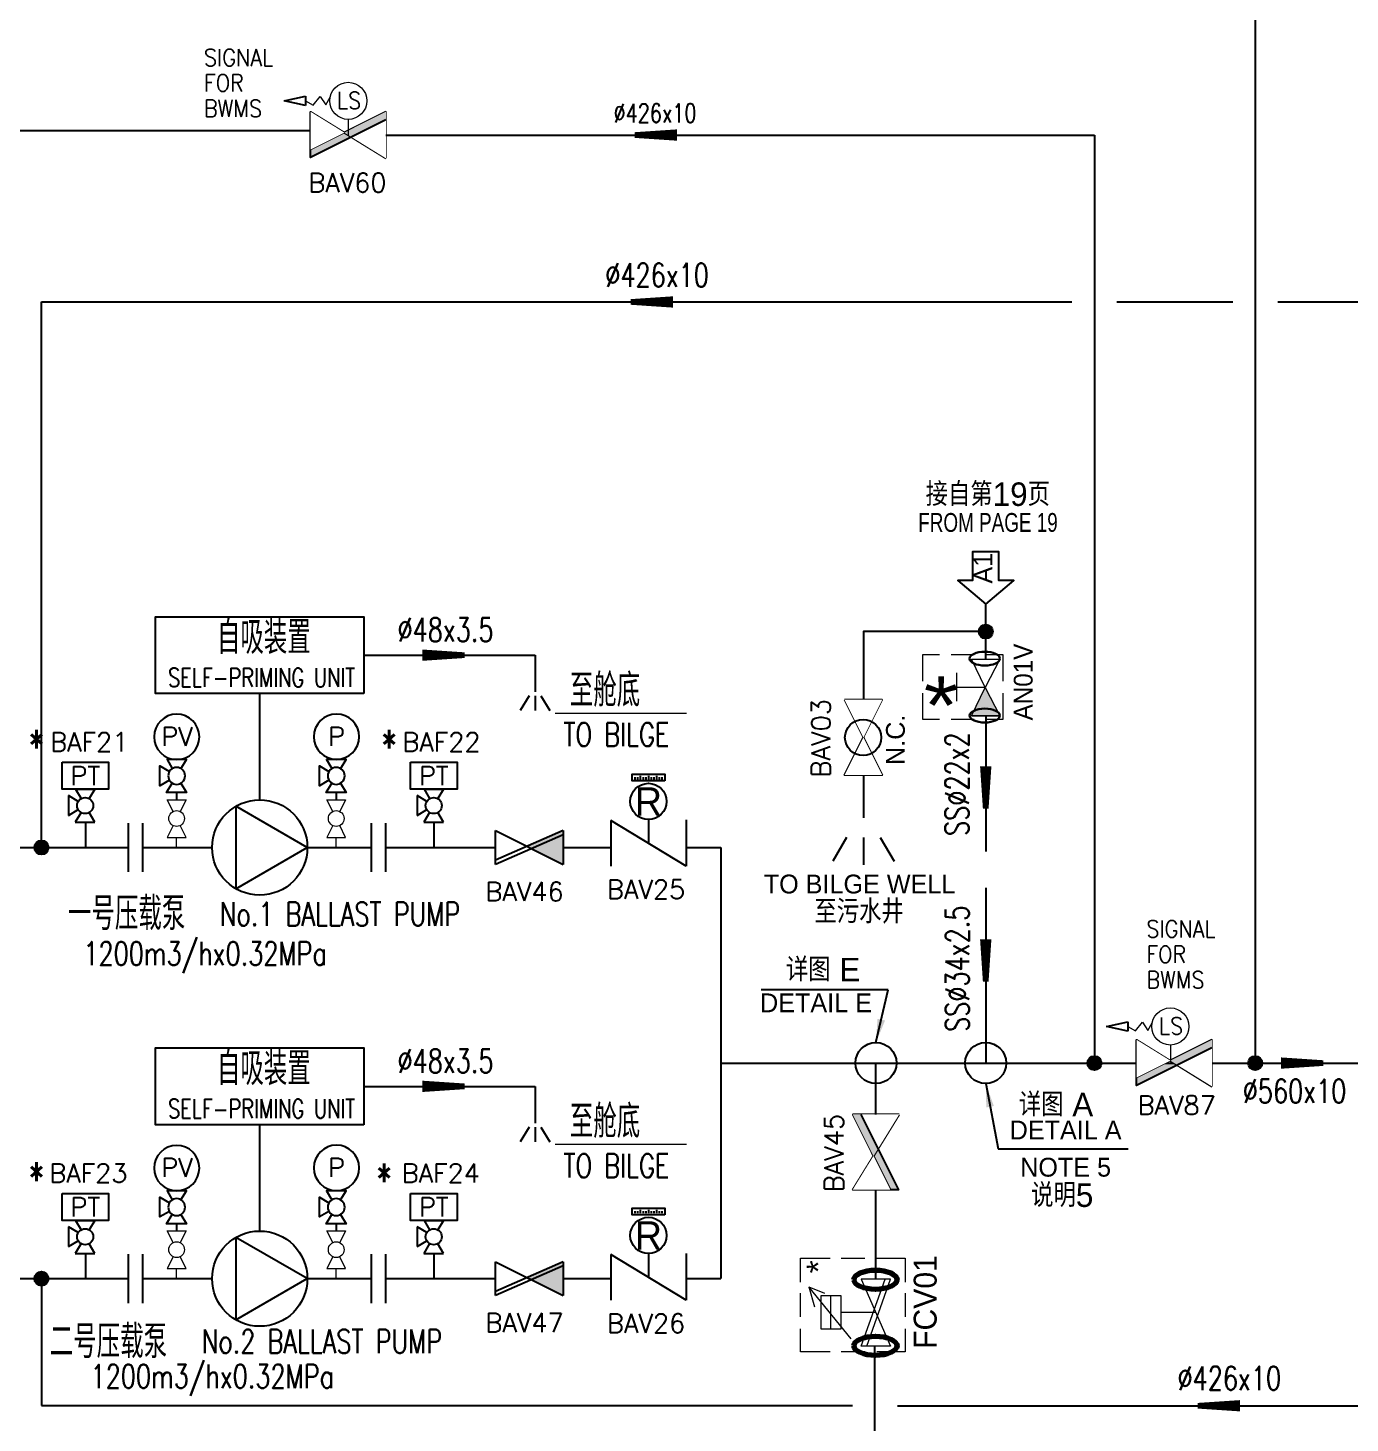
# Model space of a CAD drawing. Header units: inches. Extents: x 10682 to 13289, y -2771 to -1885.
# Drawn here: x 10802.4 to 10942.9, y -2188.1 to -2039.9 of the extents above; entities that cross this region are included whole.
import ezdxf
from ezdxf.enums import TextEntityAlignment as Align

# ---------------------------------------------------------------- set-up
doc = ezdxf.new("R2010")
doc.units = ezdxf.units.IN
doc.header["$MEASUREMENT"] = 0
doc.set_wipeout_variables(frame=1)
for name, color, linetype, lineweight in [('40', 7, 'Continuous', 0), ('Pipe_Y', 170, 'Continuous', 15), ('细线', 7, 'Continuous', 20)]:
    doc.layers.add(name, color=color, linetype=linetype, lineweight=lineweight)
for name, color, linetype in [('ARROW', 7, 'Continuous'), ('BALLAST', 7, 'Continuous'), ('PDF_Geomertry', 7, 'Continuous'), ('PDF_Solid Fills', 7, 'Continuous'), ('PDF_Text', 7, 'Continuous'), ('PIPE', 7, 'Continuous'), ('text', 2, 'Continuous')]:
    doc.layers.add(name, color=color, linetype=linetype)
doc.styles.add('CHINESE', font='SHORT.shx', dxfattribs={"bigfont": 'HZDXF.shx'})
doc.styles.add('HZDX', font='romans.shx', dxfattribs={"width": 0.9, "bigfont": 'HZDX.SHX'})
doc.styles.add('PDF Arial', font='arial.ttf')
doc.styles.add('ROMANS', font='ROMANS')
doc.styles.add('SimSun', font='Simtxt.shx', dxfattribs={"width": 0.75, "bigfont": 'HZDX.SHX'})
doc.styles.add('Sumec', font='Romans', dxfattribs={"width": 0.7, "bigfont": 'hzD.shx'})
doc.dimstyles.new('Iso-1', dxfattribs={"dimtxt": 2.5, "dimasz": 2.5, "dimexe": 1, "dimexo": 1, "dimgap": 1, "dimtad": 1, "dimdec": 0, "dimzin": 0, "dimdsep": 46, "dimtxsty": 'Sumec', "dimcen": 0, "dimclrd": 1, "dimclre": 1, "dimclrt": 4, "dimadec": 0, "dimazin": 0, "dimtfac": 1, "dimtdec": 4, "dimtix": 1, "dimtofl": 0, "dimtmove": 1, "dimatfit": 3, "dimfxl": 0, "dimtolj": 1, "dimtzin": 0, "dimlwd": -1, "dimlwe": -1, "dimarcsym": 0})

# ---------------------------------------------------------------- blocks, each defined once
blk = doc.blocks.new('F069')
for p, q in [((-1.04, 6.19), (1.02, 6.19)), ((-1.04, 6.19), (-0.45, 5.19)), ((1.02, 6.19), (0.42, 5.19)), ((-0.75, 4.89), (-1.79, 5.51)), ((-1.79, 5.51), (-1.79, 3.41)), ((-1.79, 3.41), (-0.75, 4.02)), ((-0.46, 3.72), (-1.08, 2.68)), ((1.02, 2.68), (0.41, 3.71)), ((-1.08, 2.68), (1.02, 2.68))]:
    blk.add_line(p, q)
at = {"color": 7, "linetype": 'Continuous'}
blk.add_lwpolyline([(-2.48, 9.05), (2.46, 9.05), (2.46, 6.19), (-2.48, 6.19)], close=True, dxfattribs=at)
blk.add_lwpolyline([(0, 2.68), (0, 0)], dxfattribs=at)
blk.add_circle((-0.02, 4.45), 0.854)
at = {"color": 2, "linetype": 'Continuous', "style": 'ROMANS', "flags": 1}
for tag in ['NAMEPLATE', 'STANDARD', 'DIAMETER', 'REMARKS', 'MATERIAL', 'WEIGHT', 'NAME', 'SIZE']:
    blk.add_attdef(tag, text='', height=2, dxfattribs=at).set_placement((-0.01, 11.05), align=Align.MIDDLE)
at = {"color": 2, "linetype": 'Continuous', "style": 'ROMANS'}
for tag, p in [('MARK', (-0.01, 11.05)), ('SN', (-0.01, 7.62))]:
    blk.add_attdef(tag, text='', height=2, dxfattribs=at).set_placement(p, align=Align.MIDDLE)
blk = doc.blocks.new('ACT1')
blk.add_lwpolyline([(1.74, 6.63), (-1.74, 6.63), (-1.74, 7.35), (1.74, 7.35)], close=True)
for points in [[(-1.41, 6.8), (-1.41, 7.02)], [(-1.12, 6.8), (-1.12, 7.02)], [(-0.83, 6.8), (-0.83, 7.18)], [(-0.54, 6.8), (-0.54, 7.02)], [(-0.25, 6.8), (-0.25, 7.02)], [(0.03, 6.8), (0.03, 7.18)], [(0.32, 6.8), (0.32, 7.02)], [(0.61, 6.8), (0.61, 7.02)], [(0.9, 6.8), (0.9, 7.18)], [(1.19, 6.8), (1.19, 7.02)], [(1.47, 6.8), (1.47, 7.02)]]:
    blk.add_lwpolyline(points)
at = {"color": 7, "linetype": 'Continuous'}
blk.add_lwpolyline([(0, 2.52), (0, 0)], dxfattribs=at)
blk.add_circle((0, 4.45), 1.93, dxfattribs=at)
at = {"layer": 'BALLAST', "color": 2, "linetype": 'Continuous', "style": 'CHINESE'}
blk.add_text('R', height=3, dxfattribs=at).set_placement((0, 4.45), align=Align.MIDDLE)
blk = doc.blocks.new('V075')
at = {"color": 7, "linetype": 'Continuous'}
for p, q in [((0, -2), (0, 2)), ((8, -2.95), (8, 2)), ((0, -2.87), (0, -2))]:
    blk.add_line(p, q, dxfattribs=at)
blk.add_lwpolyline([(8, 2), (0, -2.87)], dxfattribs=at)
at = {"color": 2, "linetype": 'Continuous', "style": 'ROMANS', "flags": 1}
for tag in ['NAMEPLATE', 'STANDARD', 'DIAMETER', 'REMARKS', 'MATERIAL', 'WEIGHT', 'NAME', 'SIZE']:
    blk.add_attdef(tag, text='', height=2, dxfattribs=at).set_placement((3.9, 3.97), align=Align.MIDDLE)
at = {"color": 2, "linetype": 'Continuous', "style": 'ROMANS'}
blk.add_attdef('MARK', text='', height=2, dxfattribs=at).set_placement((3.9, 3.97), align=Align.MIDDLE)
blk = doc.blocks.new('V993')
at = {"layer": '40', "linetype": 'Continuous', "lineweight": 0}
for p, q in [((1.25, 0.37), (0, 1)), ((0, 1), (0, -1)), ((2.75, 0.37), (4, 1)), ((4, 1), (4, -1)), ((0, -1), (1.25, -0.37)), ((4, -1), (2.75, -0.37))]:
    blk.add_line(p, q, dxfattribs=at)
blk.add_arc((2, 0), 0.833, 0.024, 0.0235, dxfattribs=at)
at = {"color": 2, "style": 'ROMANS', "flags": 1}
for tag in ['LOCK_REASON', 'PIPEPOSITION', 'SYSTEMCODE', 'PAINT_SPEC', 'NAMEPLATE', 'VALVETYPE', 'LOCK_STAT', 'PRESSURE', 'OP_PRESS', 'STANDARD', 'DE_PRESS', 'DE_LTEMP', 'DIAMETER', 'REMARKS', 'OP_TEMP', 'MATERIAL', 'VALVEBP', 'DE_TEMP', 'VALVEAP', 'WEIGHT', 'NAME', 'DATE', 'SIZE']:
    blk.add_attdef(tag, text='', height=2, dxfattribs=at).set_placement((1.68, 2.42, 0), align=Align.MIDDLE)
at = {"color": 2, "style": 'ROMANS'}
blk.add_attdef('MARK', text='', height=2, dxfattribs=at).set_placement((1.68, 2.42, 0), align=Align.MIDDLE)
blk = doc.blocks.new('F006')
at = {"color": 7, "linetype": 'Continuous'}
for points in [[(-0.46, 3.29), (-1.04, 4.26), (1.02, 4.26), (0.46, 3.3)], [(0.77, 2.07), (1.77, 1.48), (1.77, 3.58), (0.77, 2.98)], [(-0.46, 1.75), (-1.04, 0.76), (1.06, 0.76), (0.46, 1.75)], [(0, 0.76), (0, 0)]]:
    blk.add_lwpolyline(points, dxfattribs=at)
for centre, radius in [((-0.03, 6.69), 2.41), ((0, 2.52), 0.9)]:
    blk.add_circle(centre, radius, dxfattribs=at)
at = {"color": 2, "linetype": 'Continuous', "style": 'ROMANS', "flags": 1}
for tag in ['NAMEPLATE', 'STANDARD', 'DIAMETER', 'REMARKS', 'MATERIAL', 'WEIGHT', 'NAME', 'SIZE']:
    blk.add_attdef(tag, text='', height=2, dxfattribs=at).set_placement((-0.03, 11.1), align=Align.MIDDLE)
at = {"color": 2, "linetype": 'Continuous', "style": 'ROMANS'}
for tag, p in [('MARK', (-0.03, 11.1)), ('SN', (-0.03, 6.69))]:
    blk.add_attdef(tag, text='', height=2, dxfattribs=at).set_placement(p, align=Align.MIDDLE)
blk = doc.blocks.new('F005')
at = {"color": 7, "linetype": 'Continuous'}
for points in [[(-0.46, 3.29), (-1.04, 4.26), (1.02, 4.26), (0.46, 3.3)], [(0.77, 2.07), (1.77, 1.48), (1.77, 3.58), (0.77, 2.98)], [(-0.46, 1.75), (-1.04, 0.76), (1.06, 0.76), (0.46, 1.75)], [(0, 0.76), (0, 0)]]:
    blk.add_lwpolyline(points, dxfattribs=at)
for centre, radius in [((-0.01, 6.67), 2.41), ((0, 2.52), 0.9)]:
    blk.add_circle(centre, radius, dxfattribs=at)
at = {"color": 2, "linetype": 'Continuous', "style": 'ROMANS', "flags": 1}
for tag in ['NAMEPLATE', 'STANDARD', 'DIAMETER', 'REMARKS', 'MATERIAL', 'WEIGHT', 'NAME', 'SIZE']:
    blk.add_attdef(tag, text='', height=2, dxfattribs=at).set_placement((-0.01, 11.07), align=Align.MIDDLE)
at = {"color": 2, "linetype": 'Continuous', "style": 'ROMANS'}
for tag, p in [('MARK', (-0.01, 11.07)), ('SN', (-0.01, 6.67))]:
    blk.add_attdef(tag, text='', height=2, dxfattribs=at).set_placement(p, align=Align.MIDDLE)
blk = doc.blocks.new('V027')
at = {"color": 7, "linetype": 'Continuous'}
blk.add_lwpolyline([(8, -2.51), (8, 2.43), (0, -1.57), (0, 2.43)], close=True, dxfattribs=at)
at = {"color": 2, "linetype": 'Continuous', "style": 'ROMANS', "flags": 1}
for tag in ['NAMEPLATE', 'STANDARD', 'DIAMETER', 'REMARKS', 'MATERIAL', 'WEIGHT', 'NAME', 'SIZE']:
    blk.add_attdef(tag, text='', height=2, dxfattribs=at).set_placement((3.9, 4.41), align=Align.MIDDLE)
at = {"color": 2, "linetype": 'Continuous', "style": 'ROMANS'}
blk.add_attdef('MARK', text='', height=2, dxfattribs=at).set_placement((3.9, 4.41), align=Align.MIDDLE)
at = {"color": 7, "linetype": 'Continuous'}
blk.add_wipeout([(8, -2.51), (8, 2.43), (0, -1.57), (0, 2.43)], dxfattribs=at)
h = blk.add_hatch(color=256)
h.paths.add_polyline_path([(0, -1.57), (3.58, 0.22), (4.35, -0.26), (0, -2.43)])
h.paths.add_polyline_path([(3.58, 0.22), (8, 2.43), (8, 1.57), (4.35, -0.26)])
blk.add_lwpolyline([(8, 1.57), (0, -2.43), (0, -1.57)], dxfattribs=at)
blk = doc.blocks.new('zw$AFA7')
at = {"layer": 'PDF_Geomertry', "color": 251, "lineweight": 0}
for points in [[(8.09, 10.34), (11.12, 10.34)], [(11.12, 10.34), (11.12, 7.8)], [(9.56, 8.09), (6.44, 8.09)], [(6.44, 8.09), (9.56, 0.98)], [(6.44, 0.98), (8.97, 8.09)], [(7.02, 0.98), (9.56, 8.09)], [(0, 4.1), (0, 6.63)], [(3.22, 2.83), (3.22, 6.34)], [(11.12, 6.63), (11.12, 4.1)], [(8, 4.58), (4.29, 4.58)], [(3.12, 0.39), (0, 0.39), (0, 2.83)], [(11.12, 2.83), (11.12, 0.39), (8.09, 0.39)], [(6.83, 0.39), (4.29, 0.39)], [(9.56, 0.98), (6.44, 0.98)]]:
    blk.add_lwpolyline(points, dxfattribs=at)
blk.add_lwpolyline([(4.29, 2.83), (4.29, 6.34), (2.15, 6.34), (2.15, 2.83)], close=True, dxfattribs=at)
at = {"layer": 'PDF_Geomertry', "color": 251, "lineweight": 211}
for points in [[(5.66, 8.05), (5.66, 7.48), (6.68, 7.02), (7.95, 7.02), (9.21, 7.02), (10.24, 7.48), (10.24, 8.05), (10.24, 8.61), (9.21, 9.07), (7.95, 9.07), (6.68, 9.07), (5.66, 8.61), (5.66, 8.05)], [(5.66, 1.02), (5.66, 0.46), (6.68, 0), (7.95, 0), (9.21, 0), (10.24, 0.46), (10.24, 1.02), (10.24, 1.59), (9.21, 2.05), (7.95, 2.05), (6.68, 2.05), (5.66, 1.59), (5.66, 1.02)]]:
    blk.add_open_spline(points, degree=3, knots=[0, 0, 0, 0, 1, 1, 1, 2, 2, 2, 3, 3, 3, 4, 4, 4, 4], dxfattribs=at)
at = {"layer": 'PDF_Text', "color": 251, "insert": (3.09, 8.72), "char_height": 2.4401, "attachment_point": 7, "rotation": 90, "style": 'SimSun', "bg_fill": 2}
blk.add_mtext('\\W1.096823;*', dxfattribs=at)
at = {"layer": 'PDF_Text', "color": 251, "insert": (14.49, 0.7), "char_height": 2.4401, "attachment_point": 7, "rotation": 90, "style": 'SimSun'}
blk.add_mtext('\\W0.980337;FCV01', dxfattribs=at)
at = {"layer": 'PDF_Geomertry', "color": 251, "lineweight": 0}
for points in [[(0, 7.8), (0, 10.34), (3.12, 10.34)], [(4.29, 10.34), (6.83, 10.34)], [(5.36, 1.76), (0.88, 7.31), (1.46, 5.17)], [(0.88, 7.31), (2.54, 6.63)]]:
    blk.add_lwpolyline(points, dxfattribs=at)
blk = doc.blocks.new('zw$DF2A')
at = {"layer": 'PDF_Geomertry', "color": 251, "lineweight": 0}
for points in [[(0, 7.41), (0, 10.24), (1.76, 10.24)], [(3.02, 10.24), (5.46, 10.24)], [(8.19, 9.75), (6.63, 6.73), (5.17, 9.75), (8.19, 9.75)], [(6.73, 10.24), (8.48, 10.24)], [(8.48, 10.24), (8.48, 7.41)], [(3.61, 5.27), (3.61, 8.29)], [(1.76, 3.32), (0, 3.32), (0, 6.14)], [(6.63, 6.73), (3.61, 6.73)], [(8.19, 3.71), (5.17, 3.71), (6.63, 6.73), (8.19, 3.71)], [(8.48, 6.14), (8.48, 3.32), (6.73, 3.32)], [(5.46, 3.32), (3.02, 3.32)], [(5.17, 3.71), (8.19, 3.71)]]:
    blk.add_lwpolyline(points, dxfattribs=at)
at = {"layer": 'PDF_Geomertry', "color": 251, "lineweight": 30}
for points in [[(8.19, 9.8), (8.19, 10.21), (7.47, 10.53), (6.58, 10.53), (5.69, 10.53), (4.97, 10.21), (4.97, 9.8), (4.97, 9.4), (5.69, 9.07), (6.58, 9.07), (7.47, 9.07), (8.19, 9.4), (8.19, 9.8)], [(8.19, 3.75), (8.19, 4.16), (7.47, 4.49), (6.58, 4.49), (5.69, 4.49), (4.97, 4.16), (4.97, 3.75), (4.97, 3.35), (5.69, 3.02), (6.58, 3.02), (7.47, 3.02), (8.19, 3.35), (8.19, 3.75)]]:
    blk.add_open_spline(points, degree=3, knots=[0, 0, 0, 0, 1, 1, 1, 2, 2, 2, 3, 3, 3, 4, 4, 4, 4], dxfattribs=at)
at = {"layer": 'PDF_Solid Fills', "color": 251}
blk.add_solid([(6.63, 6.73), (8.19, 3.71), (6.63, 6.73), (5.17, 3.71)], dxfattribs=at)
at = {"layer": 'PDF_Text', "color": 251, "insert": (11.69, 3.24), "char_height": 2, "attachment_point": 7, "rotation": 90, "style": 'SimSun'}
blk.add_mtext('\\W0.961621;AN01V', dxfattribs=at)
at = {"layer": 'PDF_Text', "color": 251, "insert": (0.1, 1.76), "char_height": 6.1602, "attachment_point": 7, "style": 'PDF Arial'}
blk.add_mtext('\\W1.096823;*', dxfattribs=at)
blk = doc.blocks.new('V013')
at = {"linetype": 'Continuous'}
blk.add_lwpolyline([(0, -2), (8.01, 2), (8.01, -2), (0, 2)], close=True, dxfattribs=at)
at = {"color": 2, "linetype": 'Continuous', "style": 'ROMANS', "flags": 1}
for tag in ['NAMEPLATE', 'STANDARD', 'DIAMETER', 'REMARKS', 'MATERIAL', 'WEIGHT', 'NAME', 'SIZE']:
    blk.add_attdef(tag, text='', height=2, dxfattribs=at).set_placement((4.08, 4.49), align=Align.MIDDLE)
at = {"color": 2, "linetype": 'Continuous', "style": 'ROMANS'}
blk.add_attdef('MARK', text='', height=2, dxfattribs=at).set_placement((4.08, 4.49), align=Align.MIDDLE)
at = {"linetype": 'Continuous'}
blk.add_wipeout([(0, -2), (8.01, 2), (8.01, -2), (0, 2)], dxfattribs=at)
blk.add_circle((4.02, -0.04), 1.92, dxfattribs=at)
blk = doc.blocks.new('A$C672d3900')
at = {"linetype": 'Continuous'}
h = blk.add_hatch(color=7, dxfattribs=at)
h.dxf.hatch_style = 1
h.paths.add_polyline_path([(3.2, -1.6), (6, -3), (6, -0.375)])
h.paths.add_polyline_path([(2.8, -1.4), (3.2, -1.6), (6, -0.375), (6, 0)])
at = {"color": 7}
for p, q in [((0, 0), (6, -3)), ((0, -3), (0, 0)), ((6, 0), (0, -2.625)), ((6, 0), (6, -3)), ((6, -0.375), (0, -3))]:
    blk.add_line(p, q, dxfattribs=at)

msp = doc.modelspace()

# ---------------------------------------------------------------- hatches: boundary and pattern name
h = msp.add_hatch(color=256)
edge = h.paths.add_edge_path()
edge.add_ellipse((10904.16, -2104.04), major_axis=(0.75, 0), ratio=1, start_angle=0, end_angle=360)
h = msp.add_hatch(color=256)
edge = h.paths.add_edge_path()
edge.add_ellipse((10803.8, -2126.98), major_axis=(0.75, 0), ratio=1, start_angle=0, end_angle=360)
h = msp.add_hatch(color=256)
edge = h.paths.add_edge_path()
edge.add_ellipse((10915.71, -2149.88), major_axis=(0.75, 0), ratio=1, start_angle=0, end_angle=360)
h = msp.add_hatch(color=256)
edge = h.paths.add_edge_path()
edge.add_ellipse((10932.8, -2149.88), major_axis=(0.75, 0), ratio=1, start_angle=0, end_angle=360)
h = msp.add_hatch(color=256)
edge = h.paths.add_edge_path()
edge.add_ellipse((10803.8, -2172.78), major_axis=(0.75, 0), ratio=1, start_angle=0, end_angle=360)

# ---------------------------------------------------------------- linework, layer by layer
at = {"color": 3}
for p, q in [((10932.8, -2031.83), (10932.8, -2149.88)), ((10915.71, -2051.3), (10915.71, -2150.63)), ((10803.8, -2126.98), (10803.8, -2069.03)), ((10803.8, -2069.03), (10913.32, -2069.03)), ((10918.1, -2069.03), (10930.41, -2069.03)), ((10935.19, -2069.03), (10966.8, -2069.03)), ((10904.16, -2106.97), (10904.16, -2101.12)), ((10904.16, -2113.02), (10904.16, -2149.88)), ((10876, -2126.98), (10876, -2172.78)), ((10876, -2149.88), (10959.23, -2149.88)), ((10803.8, -2172.78), (10803.8, -2186.24)), ((10803.8, -2186.24), (10890, -2186.24)), ((10894.78, -2186.28), (10989.03, -2186.28))]:
    msp.add_line(p, q, dxfattribs=at)
for p, q in [((10855.65, -2110.88), (10854.69, -2112.43)), ((10856.26, -2110.88), (10856.26, -2112.43)), ((10856.88, -2110.88), (10857.83, -2112.43)), ((10813.06, -2129.58), (10813.06, -2124.38)), ((10814.53, -2124.38), (10814.53, -2129.58)), ((10838.88, -2129.58), (10838.88, -2124.38)), ((10840.35, -2124.38), (10840.35, -2129.58)), ((10855.65, -2156.68), (10854.69, -2158.24)), ((10856.26, -2156.68), (10856.26, -2158.24)), ((10856.88, -2156.68), (10857.83, -2158.24)), ((10813.06, -2175.38), (10813.06, -2170.18)), ((10814.53, -2170.18), (10814.53, -2175.38)), ((10838.88, -2175.38), (10838.88, -2170.18)), ((10840.35, -2170.18), (10840.35, -2175.38))]:
    msp.add_line(p, q)
at = {"color": 7}
for p, q in [((10889.36, -2125.9), (10887.9, -2128.43)), ((10891.16, -2125.9), (10891.16, -2128.82)), ((10892.95, -2125.9), (10894.42, -2128.43))]:
    msp.add_line(p, q, dxfattribs=at)
at = {"color": 3}
for points in [[(10871.34, -2051.3, 0, 0, 0), (10871.34, -2051.3, 1.2, 0.6, 0), (10866.84, -2051.3, 0, 0, 0), (10866.84, -2051.3, 0, 0, 0)], [(10870.93, -2069.03, 0, 0, 0), (10870.93, -2069.03, 1.2, 0.6, 0), (10866.43, -2069.03, 0, 0, 0), (10866.43, -2069.03, 0, 0, 0)], [(10844.28, -2106.55, 0, 0, 0), (10844.28, -2106.55, 1.2, 0.6, 0), (10848.78, -2106.55, 0, 0, 0), (10848.78, -2106.55, 0, 0, 0)], [(10904.16, -2118.36, 0, 0, 0), (10904.16, -2118.36, 1.2, 0.6, 0), (10904.16, -2122.86, 0, 0, 0), (10904.16, -2122.86, 0, 0, 0)], [(10904.16, -2136.74, 0, 0, 0), (10904.16, -2136.74, 1.2, 0.6, 0), (10904.16, -2141.24, 0, 0, 0), (10904.16, -2141.24, 0, 0, 0)], [(10935.54, -2149.88, 0, 0, 0), (10935.54, -2149.88, 1.2, 0.6, 0), (10940.04, -2149.88, 0, 0, 0), (10940.04, -2149.88, 0, 0, 0)], [(10844.28, -2152.35, 0, 0, 0), (10844.28, -2152.35, 1.2, 0.6, 0), (10848.78, -2152.35, 0, 0, 0), (10848.78, -2152.35, 0, 0, 0)], [(10931.19, -2186.28, 0, 0, 0), (10931.19, -2186.28, 1.2, 0.6, 0), (10926.69, -2186.28, 0, 0, 0), (10926.69, -2186.28, 0, 0, 0)]]:
    msp.add_lwpolyline(points, format="xyseb", dxfattribs=at)
at = {"color": 2}
msp.add_lwpolyline([(10904.16, -2101.12), (10907.14, -2098.62), (10905.54, -2098.62), (10905.54, -2095.57), (10902.77, -2095.57), (10902.77, -2098.62), (10901.18, -2098.62)], close=True, dxfattribs=at)
at = {"color": 7}
for points in [[(10838.07, -2110.63), (10815.92, -2110.63), (10815.92, -2102.47), (10838.07, -2102.47)], [(10838.07, -2156.44), (10815.92, -2156.44), (10815.92, -2148.27), (10838.07, -2148.27)]]:
    msp.add_lwpolyline(points, close=True, dxfattribs=at)
at = {"color": 3}
for points in [[(10904.16, -2104.04), (10891.16, -2104.04), (10891.16, -2123.84)], [(10788.13, -2126.98), (10813.06, -2126.98)], [(10840.35, -2126.98), (10852.05, -2126.98)], [(10859.25, -2126.98), (10864.31, -2126.98)], [(10872.31, -2126.98), (10876, -2126.98)], [(10788.13, -2172.78), (10813.06, -2172.78)], [(10840.35, -2172.78), (10852.05, -2172.78)], [(10859.25, -2172.78), (10864.31, -2172.78)], [(10872.31, -2172.78), (10876, -2172.78)]]:
    msp.add_lwpolyline(points, dxfattribs=at)
for points in [[(10827, -2121.92), (10827, -2110.63)], [(10827, -2167.72), (10827, -2156.44)]]:
    msp.add_lwpolyline(points)
at = {"color": 0}
for points in [[(10814.53, -2126.98), (10821.94, -2126.98)], [(10832.06, -2126.98), (10838.88, -2126.98)], [(10814.53, -2172.78), (10821.94, -2172.78)], [(10832.06, -2172.78), (10838.88, -2172.78)]]:
    msp.add_lwpolyline(points, dxfattribs=at)
for centre in [(10904.16, -2104.04), (10803.8, -2126.98), (10915.71, -2149.88), (10932.8, -2149.88), (10803.8, -2172.78)]:
    msp.add_circle(centre, 0.75)
at = {"color": 3}
for centre in [(10892.49, -2149.88), (10904.16, -2149.88)]:
    msp.add_circle(centre, 2.18, dxfattribs=at)
at = {"layer": 'ARROW'}
for p, q in [((10829.61, -2047.67), (10831.88, -2047.17)), ((10916.98, -2145.99), (10919.25, -2145.49)), ((10919.25, -2145.49), (10919.25, -2146.49)), ((10919.25, -2146.49), (10916.98, -2145.99))]:
    msp.add_line(p, q, dxfattribs=at)
at = {"layer": 'PIPE', "color": 7, "linetype": 'Continuous'}
for points in [[(10832.06, -2126.98), (10824.47, -2122.59), (10824.47, -2131.36)], [(10832.06, -2172.78), (10824.47, -2168.4), (10824.47, -2177.17)]]:
    msp.add_lwpolyline(points, close=True, dxfattribs=at)
for centre in [(10827, -2126.98), (10827, -2172.78)]:
    msp.add_circle(centre, 5.06, dxfattribs=at)
at = {"layer": 'Pipe_Y', "color": 0}
for p, q in [((10920.06, -2146.45), (10920.81, -2145.54)), ((10920.81, -2145.54), (10921.4, -2146.41)), ((10921.4, -2146.41), (10921.85, -2145.59)), ((10919.25, -2145.99), (10920.06, -2146.45))]:
    msp.add_line(p, q, dxfattribs=at)
at = {"layer": 'text', "color": 3}
for p, q in [((10838.07, -2106.55), (10856.28, -2106.55)), ((10856.28, -2106.55), (10856.28, -2110.45)), ((10838.07, -2152.35), (10856.28, -2152.35)), ((10856.28, -2152.35), (10856.28, -2156.26))]:
    msp.add_line(p, q, dxfattribs=at)
at = {"layer": '细线'}
for points in [[(10858.4, -2112.7), (10872.37, -2112.7)], [(10818.17, -2126.98), (10818.17, -2125.9)], [(10835.13, -2126.98), (10835.13, -2125.9)], [(10858.4, -2158.5), (10872.37, -2158.5)], [(10818.17, -2172.78), (10818.17, -2171.7)], [(10835.13, -2172.78), (10835.13, -2171.7)]]:
    msp.add_lwpolyline(points, dxfattribs=at)

# ---------------------------------------------------------------- block references
at = {"color": 3}
ref = msp.add_blockref('V027', (10832.41, -2051.26), dxfattribs=at)
ref.add_attrib('MARK', 'BAV60', dxfattribs={"color": 2, "linetype": 'Continuous', "height": 2, "style": 'ROMANS'}).set_placement((10836.32, -2056.36), align=Align.MIDDLE)
msp.add_blockref('zw$DF2A', (10897.48, -2116.72), dxfattribs=at)
ref = msp.add_blockref('F069', (10808.47, -2126.98))
ref.add_attrib('SN', 'PT', dxfattribs={"color": 2, "linetype": 'Continuous', "height": 2, "style": 'ROMANS'}).set_placement((10808.46, -2119.36), align=Align.MIDDLE)
ref.add_attrib('MARK', 'BAF21', dxfattribs={"color": 2, "linetype": 'Continuous', "height": 2, "style": 'ROMANS'}).set_placement((10808.88, -2115.77), align=Align.MIDDLE)
ref = msp.add_blockref('F069', (10845.51, -2126.98))
ref.add_attrib('SN', 'PT', dxfattribs={"color": 2, "linetype": 'Continuous', "height": 2, "style": 'ROMANS'}).set_placement((10845.5, -2119.36), align=Align.MIDDLE)
ref.add_attrib('MARK', 'BAF22', dxfattribs={"color": 2, "linetype": 'Continuous', "height": 2, "style": 'ROMANS'}).set_placement((10846.31, -2115.77), align=Align.MIDDLE)
at = {"color": 1, "xscale": 1.2, "yscale": 1.2, "zscale": 1.2}
for p in [(10852.05, -2125.18), (10852.05, -2170.98)]:
    msp.add_blockref('A$C672d3900', p, dxfattribs=at)
ref = msp.add_blockref('V075', (10864.31, -2126.98), dxfattribs=dict(xscale=-1, rotation=180))
ref.add_attrib('MARK', 'BAV25', dxfattribs={"color": 2, "linetype": 'Continuous', "height": 2, "style": 'ROMANS'}).set_placement((10868.06, -2131.42), align=Align.MIDDLE)
at = {"color": 3, "rotation": 90}
msp.add_blockref('V027', (10892.45, -2163.33), dxfattribs=at).add_auto_attribs({'MARK': 'BAV45'})
ref = msp.add_blockref('F069', (10808.47, -2172.78))
ref.add_attrib('SN', 'PT', dxfattribs={"color": 2, "linetype": 'Continuous', "height": 2, "style": 'ROMANS'}).set_placement((10808.46, -2165.16), align=Align.MIDDLE)
ref.add_attrib('MARK', 'BAF23', dxfattribs={"color": 2, "linetype": 'Continuous', "height": 2, "style": 'ROMANS'}).set_placement((10808.79, -2161.57), align=Align.MIDDLE)
ref = msp.add_blockref('F069', (10845.51, -2172.78))
ref.add_attrib('SN', 'PT', dxfattribs={"color": 2, "linetype": 'Continuous', "height": 2, "style": 'ROMANS'}).set_placement((10845.5, -2165.16), align=Align.MIDDLE)
ref.add_attrib('MARK', 'BAF24', dxfattribs={"color": 2, "linetype": 'Continuous', "height": 2, "style": 'ROMANS'}).set_placement((10846.24, -2161.57), align=Align.MIDDLE)
at = {"color": 6}
msp.add_blockref('zw$AFA7', (10884.49, -2180.94), dxfattribs=at)
ref = msp.add_blockref('V075', (10864.31, -2173.07), dxfattribs=dict(xscale=-1, rotation=180))
ref.add_attrib('MARK', 'BAV26', dxfattribs={"color": 2, "linetype": 'Continuous', "height": 2, "style": 'ROMANS'}).set_placement((10868.06, -2177.52), align=Align.MIDDLE)
at = {"layer": 'PIPE'}
ref = msp.add_blockref('F005', (10818.17, -2121.9), dxfattribs=dict(at, xscale=-1))
ref.add_attrib('SN', 'PV', dxfattribs={"layer": '0', "color": 2, "linetype": 'Continuous', "height": 2, "style": 'ROMANS'}).set_placement((10818.2, -2115.18), align=Align.MIDDLE)
ref = msp.add_blockref('F006', (10835.13, -2121.9), dxfattribs=dict(at, xscale=-1))
ref.add_attrib('SN', 'P', dxfattribs={"layer": '0', "color": 2, "linetype": 'Continuous', "height": 2, "style": 'ROMANS'}).set_placement((10835.16, -2115.18), align=Align.MIDDLE)
for p in [(10868.31, -2126.54), (10868.31, -2172.64)]:
    msp.add_blockref('ACT1', p, dxfattribs=at)
ref = msp.add_blockref('F005', (10818.17, -2167.7), dxfattribs=dict(at, xscale=-1))
ref.add_attrib('SN', 'PV', dxfattribs={"layer": '0', "color": 2, "linetype": 'Continuous', "height": 2, "style": 'ROMANS'}).set_placement((10818.2, -2160.98), align=Align.MIDDLE)
ref = msp.add_blockref('F006', (10835.13, -2167.7), dxfattribs=dict(at, xscale=-1))
ref.add_attrib('SN', 'P', dxfattribs={"layer": '0', "color": 2, "linetype": 'Continuous', "height": 2, "style": 'ROMANS'}).set_placement((10835.16, -2160.98), align=Align.MIDDLE)
at = {"layer": '细线', "rotation": 90}
for p in [(10818.17, -2125.9), (10835.13, -2125.9), (10818.17, -2171.7), (10835.13, -2171.7)]:
    msp.add_blockref('V993', p, dxfattribs=at)

# ---------------------------------------------------------------- texts
at = {"color": 2, "linetype": 'Continuous', "style": 'SimSun'}
for s, height, p in [('接自第19页', 2.5, (10904.38, -2090.7)), ('TO BILGE WELL', 2, (10890.75, -2131.86)), ('至污水井', 2.5, (10890.7, -2135.03)), ('详图 E', 2.5, (10886.88, -2141.2)), ('DETAIL E', 2, (10886.12, -2144.48)), ('详图 A', 2.5, (10911.63, -2155.54)), ('DETAIL A', 2, (10912.65, -2157.99)), ('NOTE 5', 2, (10912.65, -2161.94)), ('说明5', 2.5, (10912.29, -2165.16))]:
    msp.add_text(s, height=height, dxfattribs=at).set_placement(p, align=Align.CENTER)
at = {"color": 2, "linetype": 'Continuous', "width": 0.75}
for s, height, style, p in [('FROM PAGE 19', 2, 'SimSun', (10904.4, -2093.45)), ('自吸装置', 3.5, 'HZDX', (10827.44, -2106.42)), ('SELF-PRIMING UNIT', 2, 'HZDX', (10827.19, -2109.93)), ('自吸装置', 3.5, 'HZDX', (10827.44, -2152.22)), ('SELF-PRIMING UNIT', 2, 'HZDX', (10827.19, -2155.73))]:
    msp.add_text(s, height=height, dxfattribs=dict(at, style=style)).set_placement(p, align=Align.CENTER)
at = {"color": 2, "linetype": 'Continuous', "style": 'SimSun'}
msp.add_text('A1', height=2, rotation=90, dxfattribs=at).set_placement((10904.87, -2097.31), align=Align.CENTER)
at = {"color": 2, "linetype": 'Continuous', "style": 'HZDX', "width": 0.75}
for s, p in [('*', (10802.37, -2117.97)), ('*', (10839.87, -2117.97)), ('一号压载泵', (10806.62, -2135.75)), ('*', (10802.37, -2163.91)), ('*', (10839.32, -2164.04)), ('二号压载泵', (10804.69, -2181.22))]:
    msp.add_text(s, height=3.5, dxfattribs=at).set_placement(p)
at = {"color": 2, "style": 'HZDX', "width": 0.75}
for p in [(10859.28, -2116.23), (10859.28, -2162.03)]:
    msp.add_text('TO BILGE', height=2.5, dxfattribs=at).set_placement(p)
at = {"color": 2, "style": 'ROMANS'}
for s, p in [('BAV46', (10850.98, -2132.66)), ('BAV47', (10850.98, -2178.46))]:
    msp.add_text(s, height=2, dxfattribs=at).set_placement(p)
at = {"layer": 'PIPE', "color": 2, "style": 'HZDX', "width": 0.75}
for s, p in [('No.1 BALLAST PUMP', (10822.76, -2135.3)), ('No.2 BALLAST PUMP', (10820.84, -2180.69))]:
    msp.add_text(s, height=2.5, dxfattribs=at).set_placement(p)
at = {"layer": 'text', "color": 2, "style": 'HZDX', "width": 0.75}
for s, height, p in [('%%C426x10', 2, (10869.01, -2049.97)), ('%%C426x10', 2.5, (10869.23, -2067.42)), ('%%C48x3.5', 2.5, (10846.75, -2105.1)), ('%%C48x3.5', 2.5, (10846.75, -2150.91)), ('%%C560x10', 2.5, (10936.98, -2154.1)), ('%%C426x10', 2.5, (10930.05, -2184.61))]:
    msp.add_text(s, height=height, dxfattribs=at).set_placement(p, align=Align.CENTER)
at = {"layer": 'text', "style": 'HZDX', "width": 0.75}
for p in [(10859.96, -2112.03), (10859.96, -2157.83)]:
    msp.add_text('至舱底', height=3.5, dxfattribs=at).set_placement(p)
at = {"layer": 'text', "color": 2, "style": 'HZDX', "width": 0.75}
for s, p in [('SS%%C22x2', (10902.35, -2120.25)), ('SS%%C34x2.5', (10902.39, -2139.86))]:
    msp.add_text(s, height=2.5, rotation=90, dxfattribs=at).set_placement(p, align=Align.CENTER)
at = {"layer": 'text', "style": 'HZDX', "width": 0.75}
for p in [(10821.2, -2139.49), (10821.96, -2184.4)]:
    msp.add_text('1200m3/hx0.32MPa', height=2.5, dxfattribs=at).set_placement(p, align=Align.CENTER)
at = {"layer": 'text', "color": 2, "insert": (10922.33, -2138.33), "char_height": 1.8, "width": 2.1912, "attachment_point": 5, "line_spacing_factor": 0.9, "style": 'HZDX', "bg_fill": 2}
msp.add_mtext('\\pxql;SIGNAL\\PFOR BWMS', dxfattribs=at)

# ---------------------------------------------------------------- leaders
at = {"color": 3}
for points in [[(10892.49, -2147.7), (10893.8, -2142.11), (10880.31, -2142.11)], [(10904.16, -2152.06), (10905.47, -2159), (10919.29, -2159)]]:
    msp.add_leader(points, dimstyle='Iso-1', override={"dimgap": 1, "dimtad": 0}, dxfattribs=at)

# ---------------------------------------------------------------- next in the draw order: linework, layer by layer
for p, q in [((10840.41, -2051.3), (10915.71, -2051.3)), ((10892.49, -2155.33), (10892.49, -2149.88)), ((10892.49, -2172.84), (10892.49, -2163.33)), ((10892.39, -2189.36), (10892.39, -2179.96))]:
    msp.add_line(p, q, dxfattribs=at)
msp.add_lwpolyline([(10758.41, -2037.15), (10739.2, -2037.15), (10739.2, -2050.83), (10832.41, -2050.83)], dxfattribs=at)
at = {"layer": 'ARROW'}
for p, q in [((10831.88, -2048.17), (10829.61, -2047.67)), ((10831.88, -2047.17), (10831.88, -2048.17))]:
    msp.add_line(p, q, dxfattribs=at)
at = {"layer": 'Pipe_Y', "color": 0}
for p, q in [((10831.88, -2047.67), (10832.69, -2048.13)), ((10832.69, -2048.13), (10833.44, -2047.22)), ((10833.44, -2047.22), (10834.03, -2048.09)), ((10834.03, -2048.09), (10834.49, -2047.27)), ((10836.41, -2049.64), (10836.41, -2051.3))]:
    msp.add_line(p, q, dxfattribs=at)
msp.add_circle((10836.41, -2047.67), 1.97, dxfattribs=at)

# ---------------------------------------------------------------- next in the draw order: block references
ref = msp.add_blockref('V013', (10891.16, -2111.28), dxfattribs=dict(rotation=269.9999999999999))
ref.add_attrib('MARK', 'BAV03', dxfattribs={"color": 2, "linetype": 'Continuous', "height": 2, "rotation": 90, "style": 'ROMANS'}).set_placement((10886.64, -2115.36), align=Align.MIDDLE)
at = {"color": 3}
ref = msp.add_blockref('V027', (10920.2, -2149.84), dxfattribs=at)
ref.add_attrib('MARK', 'BAV87', dxfattribs={"color": 2, "linetype": 'Continuous', "height": 2, "style": 'ROMANS'}).set_placement((10924.45, -2154.35), align=Align.MIDDLE)

# ---------------------------------------------------------------- next in the draw order: texts
at = {"layer": 'text', "color": 2, "insert": (10836.5, -2047.62), "char_height": 1.8, "width": 2.1912, "attachment_point": 5, "line_spacing_factor": 0.9, "style": 'HZDX'}
msp.add_mtext('\\pxqc;LS', dxfattribs=at)

# ---------------------------------------------------------------- next in the draw order: wipeouts: each hides what was drawn before it
at = {"color": 7}
msp.add_wipeout([(10902.84, -2127.44), (10905.48, -2127.44), (10906.61, -2131.23), (10901.71, -2131.23)], dxfattribs=at)

# ---------------------------------------------------------------- next in the draw order: linework, layer by layer
at = {"layer": 'Pipe_Y', "color": 0}
msp.add_line((10923.78, -2147.95), (10923.78, -2149.62), dxfattribs=at)
msp.add_circle((10923.78, -2145.99), 1.97, dxfattribs=at)

# ---------------------------------------------------------------- next in the draw order: texts
at = {"color": 2, "linetype": 'Continuous', "style": 'SimSun'}
msp.add_text('N.C.', height=2, rotation=90, dxfattribs=at).set_placement((10895.56, -2115.54), align=Align.CENTER)
at = {"layer": 'text', "color": 2, "insert": (10822.17, -2045.77), "char_height": 1.8, "width": 2.1912, "attachment_point": 5, "line_spacing_factor": 0.9, "style": 'HZDX', "bg_fill": 2}
msp.add_mtext('\\pxql;SIGNAL\\PFOR BWMS', dxfattribs=at)
at = {"layer": 'text', "color": 2, "insert": (10923.86, -2145.94), "char_height": 1.8, "width": 2.1912, "attachment_point": 5, "line_spacing_factor": 0.9, "style": 'HZDX'}
msp.add_mtext('\\pxqc;LS', dxfattribs=at)

doc.saveas('drawing.dxf')
